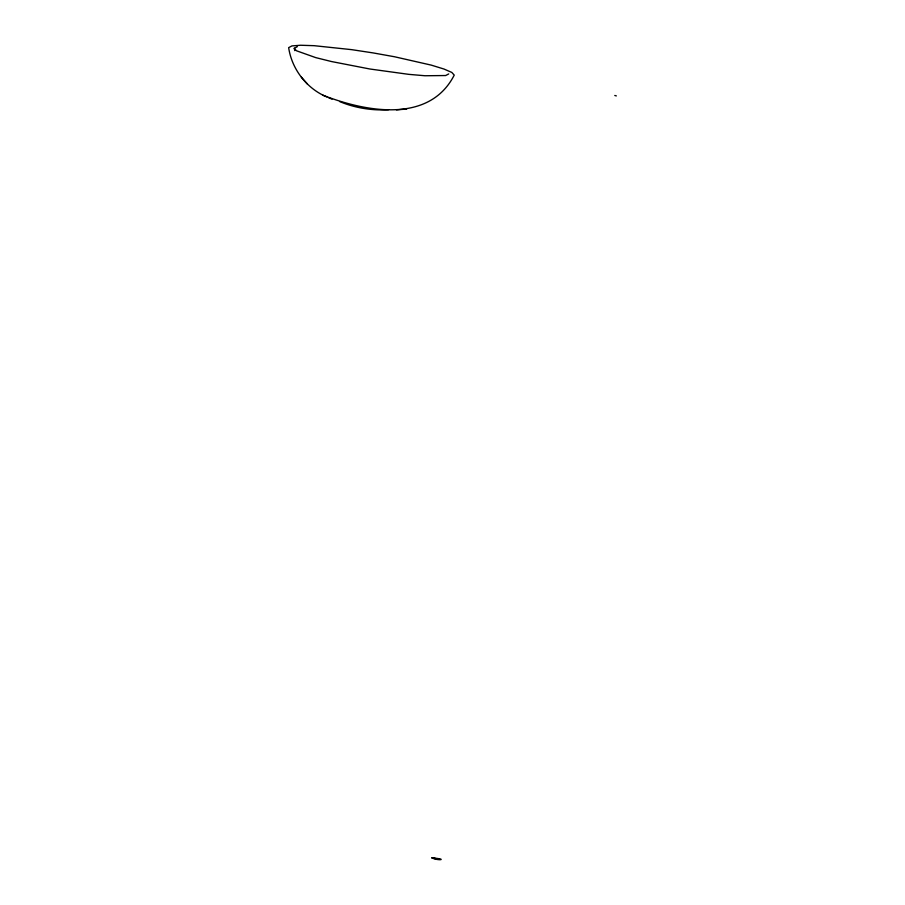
<?xml version="1.0" encoding="UTF-8"?>
<svg xmlns="http://www.w3.org/2000/svg" width="905" height="905" viewBox="0 0 905 905"><rect width="100%" height="100%" fill="white"/><g stroke="black" fill="none" stroke-linecap="round" stroke-linejoin="round"><path stroke-width="1.36" d="M294.781 50.646L294.261 48.293L297.304 46.687M448.722 73.927L445.679 75.534L424.977 75.748L408.721 74.346L369.896 69.006L331.49 61.54L315.755 57.626L296.478 50.771L294.261 48.293M388.562 109.663C372.464 110.817 354.522 107.887 339.68 101.552M322.689 95.127C364.364 111.417 429.004 124.46 454.231 75.115L451.844 72.457L443.993 69.04L431.187 65.103L394.523 56.755L373.154 52.92L351.672 49.651L314.114 45.68L300.607 45.25L291.93 45.917L288.661 47.637C291.772 69.097 306.75 88.633 326.807 96.914M396.458 109.867L406.639 109.053M616.339 95.896L614.778 95.478M328.481 97.638L332.011 99.165M301.376 77.208L307.44 84.052M431.866 857.883C438.439 861.119 449.072 859.275 431.866 857.883M433.325 858.178L439.74 859.377L433.325 858.178"/></g></svg>
